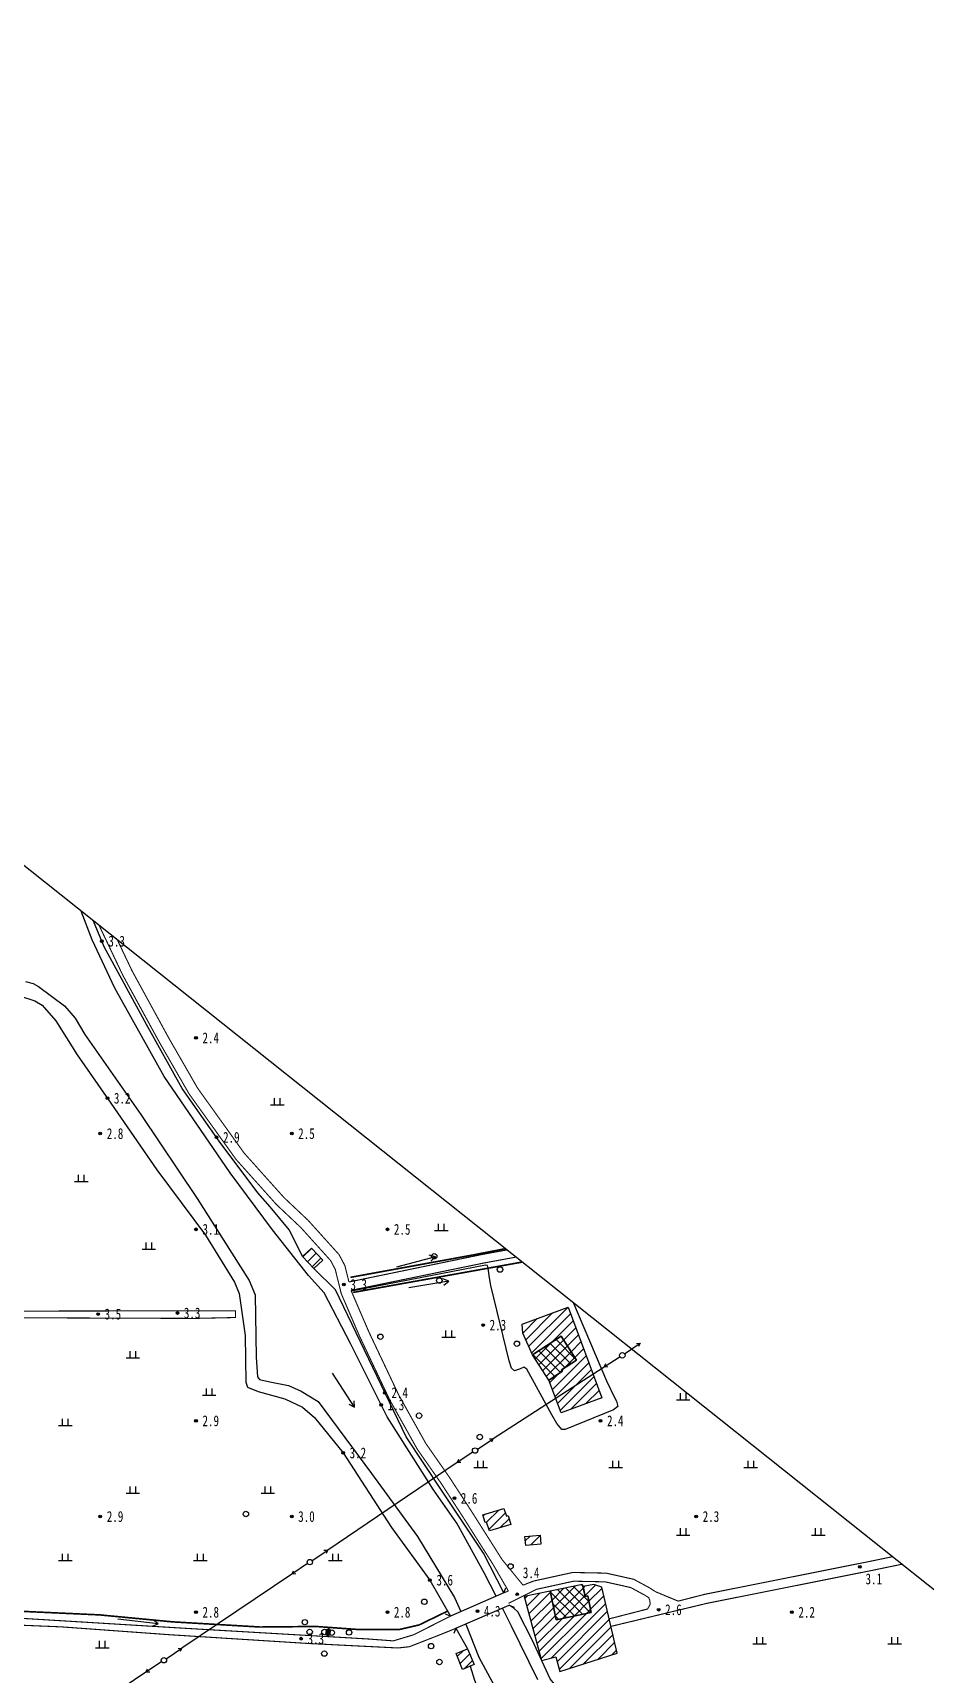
# Model space of a CAD drawing. Header units: metres. Extents: x 494039 to 619385, y 3351420 to 3402703.
# Drawn here: x 583125 to 583456, y 3396165 to 3396772 of the extents above; entities that cross this region are included whole.
import ezdxf
from ezdxf.enums import TextEntityAlignment as Align

# ---------------------------------------------------------------- set-up
doc = ezdxf.new("R2010")
doc.units = ezdxf.units.M
doc.linetypes.add('4410a', pattern=[0])
doc.linetypes.add('8521', pattern=[0])
for name, color, linetype in [('210100', 130, 'Continuous'), ('220200', 130, 'Continuous'), ('261301', 141, 'Continuous'), ('310300', 8, 'Continuous'), ('310500', 8, 'Continuous'), ('420500', 8, 'Continuous'), ('430300', 8, 'Continuous'), ('440100', 8, 'Continuous'), ('510301', 8, 'Continuous'), ('510402', 8, 'Continuous'), ('541200', 8, 'Continuous'), ('720100', 8, 'Continuous'), ('760201', 8, '8521'), ('810302', 8, 'Continuous'), ('范围线', 8, 'Continuous')]:
    doc.layers.add(name, color=color, linetype=linetype)
pattern_1 = [(45, (0, 0), (-1.767766953, 1.767766953), []), (135, (0, 0), (-1.767766953, -1.767766953), [])]
pattern_2 = [(45, (0, 0), (-1.767766953, 1.767766953), [])]

# ---------------------------------------------------------------- blocks, each defined once
blk = doc.blocks.new('gc170')
at = {"linetype": 'Continuous'}
blk.add_circle((0, 0), 0.5, dxfattribs=at)
blk = doc.blocks.new('gu')
at = {"flags": 128}
for points in [[(3.75, 0), (-3.75, 0)], [(2.71, -0.6), (3.75, 0), (3.75, 0), (2.71, 0.6)]]:
    blk.add_lwpolyline(points, dxfattribs=at)
blk = doc.blocks.new('p_point')
for radius in [0.25, 0.2, 0.15, 0.1, 0.05]:
    blk.add_circle((0, 0), radius)
blk.add_point((0, 0))
blk = doc.blocks.new('vm')
at = {"linetype": 'Continuous'}
for p, q in [((1.25, 0), (-1.25, 0)), ((-0.5, 0), (-0.5, 1.3)), ((0.5, 1.3), (0.5, 0))]:
    blk.add_line(p, q, dxfattribs=at)
blk = doc.blocks.new('gc013b')
at = {"linetype": 'Continuous'}
blk.add_line((0.5, 0), (4, 0), dxfattribs=at)
at = {"linetype": 'Continuous', "flags": 128}
blk.add_lwpolyline([(3.39, 0.35), (4, 0), (3.39, -0.35)], dxfattribs=at)
blk = doc.blocks.new('1-3&1-4')
at = {"layer": '310300', "linetype": 'Continuous'}
h = blk.add_hatch(dxfattribs=at)
h.set_pattern_fill('ANSI31', color=8, scale=20, style=0)
h.set_pattern_definition(pattern_2)
h.paths.add_polyline_path([(583232.79, 3396317.7677), (583229.4796, 3396314.6912), (583225.3699, 3396319.1134), (583228.6803, 3396322.1899)])
h = blk.add_hatch(dxfattribs=at)
h.set_pattern_fill('ANSI31', color=8, scale=20, style=0)
h.set_pattern_definition(pattern_2)
h.paths.add_polyline_path([(583323.6402, 3396300.3827), (583336.0817, 3396266.8358), (583321.0593, 3396261.2644), (583316.5605, 3396273.3949), (583321.6002, 3396276.6583), (583321.2445, 3396277.2076), (583326.7791, 3396280.7915), (583321.0772, 3396289.5968), (583310.5029, 3396282.7494), (583306.8461, 3396290.7698), (583306.6022, 3396294.0638)])
h = blk.add_hatch(dxfattribs=at)
h.set_pattern_fill('ANSI31', color=8, scale=20, style=0)
h.set_pattern_definition(pattern_2)
h.paths.add_polyline_path([(583299.9076, 3396225.9077), (583300.7804, 3396223.0818), (583301.3899, 3396223.27), (583302.3973, 3396220.008), (583294.4894, 3396217.5658), (583293.4851, 3396220.8178), (583292.9306, 3396220.6466), (583292.0548, 3396223.4825)])
h = blk.add_hatch(dxfattribs=at)
h.set_pattern_fill('ANSI31', color=8, scale=20, style=0)
h.set_pattern_definition(pattern_2)
h.paths.add_polyline_path([(583313.2394, 3396215.9952), (583313.5295, 3396212.7288), (583307.9478, 3396212.233), (583307.6577, 3396215.4994)])
h = blk.add_hatch(dxfattribs=at)
h.set_pattern_fill('ANSI31', color=8, scale=20, style=0)
h.set_pattern_definition(pattern_2)
h.paths.add_polyline_path([(583320.5305, 3396165.499), (583341.8643, 3396172.3397), (583336.1764, 3396196.7714), (583333.1369, 3396197.7759), (583329.1885, 3396196.9592), (583329.9321, 3396193.364), (583330.9467, 3396193.5738), (583332.2183, 3396187.4258), (583319.1904, 3396184.7312), (583317.0141, 3396195.253), (583307.415, 3396193.2676), (583313.7524, 3396169.5891), (583319.056, 3396171.0086)])
h = blk.add_hatch(dxfattribs=at)
h.set_pattern_fill('ANSI31', color=8, scale=20, style=0)
h.set_pattern_definition(pattern_2)
h.paths.add_polyline_path([(583288.87, 3396168.1079), (583284.5542, 3396166.3322), (583282.1412, 3396172.1972), (583286.4569, 3396173.9728)])
at = {"layer": '310500', "linetype": 'Continuous'}
h = blk.add_hatch(dxfattribs=at)
h.set_pattern_fill('ANSI37', color=8, scale=20, style=0)
h.set_pattern_definition(pattern_1)
h.paths.add_polyline_path([(583321.0772, 3396289.5968), (583326.7791, 3396280.7915), (583321.2445, 3396277.2076), (583321.6002, 3396276.6583), (583316.5605, 3396273.3949), (583310.5029, 3396282.7494)])
h = blk.add_hatch(dxfattribs=at)
h.set_pattern_fill('ANSI37', color=8, scale=20, style=0)
h.set_pattern_definition(pattern_1)
h.paths.add_polyline_path([(583332.2183, 3396187.4258), (583330.9467, 3396193.5738), (583329.9321, 3396193.364), (583329.0275, 3396197.7378), (583317.0141, 3396195.253), (583319.1904, 3396184.7312)])
at = {"layer": '210100', "color": 141, "linetype": 'Continuous', "flags": 128}
for points in [[(583297.0246, 3396193.4367), (583292.589, 3396202.0522), (583282.4903, 3396220.4543), (583273.7524, 3396232.7264), (583256.6823, 3396259.8079), (583243.0411, 3396286.8992), (583233.3178, 3396305.75), (583227.5416, 3396312.1038), (583214.256, 3396329.0639), (583198.5847, 3396350.064), (583174.0588, 3396385.752), (583155.8791, 3396418.4052), (583147.432, 3396436.3585), (583143.427, 3396446.8873)], [(583122.7143, 3396420.9126), (583125.5856, 3396420.2092), (583127.608, 3396419.007), (583137.1449, 3396411.8769), (583141.17, 3396407.2926), (583144.702, 3396401.2663), (583165.4696, 3396371.675), (583186.3512, 3396340.55), (583205.5279, 3396310.2613), (583207.8021, 3396304.9715), (583208.1131, 3396281.8708), (583208.6234, 3396274.6373), (583209.3531, 3396273.5648), (583213.1593, 3396272.7651), (583220.1288, 3396271.4539), (583224.8535, 3396269.2869), (583231.1452, 3396265.4575), (583250.8346, 3396238.7919), (583267.8456, 3396215.5306), (583281.6433, 3396192.9159), (583283.9088, 3396187.713)], [(583312.4243, 3396162.5118), (583302.727, 3396182.3606), (583299.2952, 3396189.0265)], [(583285.74, 3396183.1111), (583290.6011, 3396170.895), (583306.0054, 3396142.3995)]]:
    blk.add_lwpolyline(points, dxfattribs=at)
at = {"layer": '220200', "color": 141, "linetype": 'Continuous', "const_width": 0.6, "elevation": 2.6524, "flags": 128}
blk.add_lwpolyline([(583243.0533, 3396311.4232), (583288.4219, 3396319.7021), (583300.3544, 3396322.0215)], dxfattribs=at)
at = {"layer": '220200', "color": 141, "linetype": 'Continuous', "const_width": 0.6, "flags": 128}
for points in [[(583306.5851, 3396317.0639), (583244.0522, 3396305.8429)], [(583081.1449, 3396188.7329), (583116.0324, 3396188.0638), (583150.1112, 3396186.5095), (583177.0077, 3396183.9389), (583209.5641, 3396182.0206), (583230.2644, 3396182.2163), (583245.6311, 3396181.1145), (583261.2884, 3396181.1157), (583268.4677, 3396182.7772), (583279.0675, 3396187.9226)]]:
    blk.add_lwpolyline(points, dxfattribs=at)
at = {"layer": '310300', "color": 8, "linetype": 'Continuous', "flags": 128}
for points, elevation in [([(583232.79, 3396317.7677), (583229.4796, 3396314.6912), (583225.3699, 3396319.1134), (583228.6803, 3396322.1899)], 7.217), ([(583323.6402, 3396300.3827), (583336.0817, 3396266.8358), (583321.0593, 3396261.2644), (583316.5605, 3396273.3949), (583321.6002, 3396276.6583), (583321.2445, 3396277.2076), (583326.7791, 3396280.7915), (583321.0772, 3396289.5968), (583310.5029, 3396282.7494), (583306.8461, 3396290.7698), (583306.6022, 3396294.0638)], 5.7054), ([(583299.9076, 3396225.9077), (583300.7804, 3396223.0818), (583301.3899, 3396223.27), (583302.3973, 3396220.008), (583294.4894, 3396217.5658), (583293.4851, 3396220.8178), (583292.9306, 3396220.6466), (583292.0548, 3396223.4825)], 5.2133), ([(583313.2394, 3396215.9952), (583313.5295, 3396212.7288), (583307.9478, 3396212.233), (583307.6577, 3396215.4994)], 5.2133)]:
    blk.add_lwpolyline(points, close=True, dxfattribs=dict(at, elevation=elevation))
for points in [[(583320.5305, 3396165.499), (583341.8643, 3396172.3397), (583336.1764, 3396196.7714), (583333.1369, 3396197.7759), (583329.1885, 3396196.9592), (583329.9321, 3396193.364), (583330.9467, 3396193.5738), (583332.2183, 3396187.4258), (583319.1904, 3396184.7312), (583317.0141, 3396195.253), (583307.415, 3396193.2676), (583313.7524, 3396169.5891), (583319.056, 3396171.0086)], [(583288.87, 3396168.1079), (583284.5542, 3396166.3322), (583282.1412, 3396172.1972), (583286.4569, 3396173.9728)]]:
    blk.add_lwpolyline(points, close=True, dxfattribs=at)
at = {"layer": '310500', "color": 8, "linetype": 'Continuous', "flags": 128}
blk.add_lwpolyline([(583321.0772, 3396289.5968), (583326.7791, 3396280.7915), (583321.2445, 3396277.2076), (583321.6002, 3396276.6583), (583316.5605, 3396273.3949), (583310.5029, 3396282.7494)], close=True, dxfattribs=at)
at = {"layer": '310500', "color": 8, "linetype": 'Continuous', "elevation": 10.9114, "flags": 128}
blk.add_lwpolyline([(583332.2183, 3396187.4258), (583330.9467, 3396193.5738), (583329.9321, 3396193.364), (583329.0275, 3396197.7378), (583317.0141, 3396195.253), (583319.1904, 3396184.7312)], close=True, dxfattribs=at)
at = {"layer": '420500', "color": 8, "linetype": 'Continuous', "const_width": 0.4, "flags": 128}
for points in [[(583242.5044, 3396309.7059), (583291.9275, 3396319.9171), (583300.9219, 3396321.57)], [(583304.2741, 3396318.9027), (583292.545, 3396316.7472), (583243.2714, 3396306.6006)], [(583280.1319, 3396186.0648), (583266.5184, 3396179.1623), (583258.9214, 3396176.8867), (583249.6465, 3396177.5855), (583183.9667, 3396181.4117), (583098.8211, 3396186.6011), (583080.1341, 3396187.3747), (583078.9482, 3396188.0803), (583078.1358, 3396189.2951), (583077.377, 3396190.8411), (583071.3981, 3396231.8756), (583062.4588, 3396291.7603), (583063.0444, 3396294.6891), (583063.8264, 3396295.7554), (583064.7685, 3396296.3655), (583110.2473, 3396296.4934), (583185.2207, 3396296.2271), (583200.5018, 3396296.5547), (583200.4597, 3396299.0603), (583128.7021, 3396298.945), (583064.7172, 3396298.7303), (583062.6176, 3396299.6126), (583061.6137, 3396300.5019), (583061.2281, 3396302.6734)], [(583364.3974, 3396191.5939), (583374.1798, 3396194.1063), (583435.574, 3396206.3485), (583443.6336, 3396208.0155)], [(583306.9739, 3396197.4924), (583310.8155, 3396199.0145), (583325.3495, 3396202.2009), (583337.7312, 3396201.9551), (583347.9327, 3396199.6704), (583353.6755, 3396196.5782), (583356.0193, 3396195.0653), (583364.3974, 3396191.5939)], [(583447.1326, 3396205.2314), (583436.2578, 3396202.982), (583374.9169, 3396190.7505), (583339.5546, 3396182.2609)], [(583353.0408, 3396188.6772), (583354.0304, 3396190.4283), (583353.8862, 3396191.8997), (583353.4556, 3396192.8839), (583352.035, 3396193.8009), (583346.7954, 3396196.6222), (583337.3431, 3396198.739), (583325.667, 3396198.9708), (583311.897, 3396195.9519), (583301.5514, 3396190.786)], [(583299.8556, 3396194.6721), (583301.5412, 3396195.3399)], [(583081.7862, 3396119.7801), (583077.4312, 3396180.6951), (583078.1163, 3396182.3253), (583079.3486, 3396183.4169), (583080.9258, 3396184.2309), (583082.9787, 3396184.252), (583135.8576, 3396182.0801), (583176.1509, 3396179.1588), (583227.3959, 3396175.926), (583260.6429, 3396174.2566), (583264.878, 3396174.7196), (583276.3754, 3396179.2143), (583282.1118, 3396181.5277)], [(583338.9059, 3396185.047), (583353.0408, 3396188.6772)]]:
    blk.add_lwpolyline(points, dxfattribs=at)
at = {"layer": '430300', "color": 8, "linetype": 'Continuous'}
for p, q in [((583299.8556, 3396194.6721), (583300.5861, 3396196.5339)), ((583301.8355, 3396190.1351), (583303.6973, 3396189.4046)), ((583280.1319, 3396186.0648), (583278.2701, 3396186.7953)), ((583282.1118, 3396181.5277), (583281.3813, 3396179.6659))]:
    blk.add_line(p, q, dxfattribs=at)
at = {"layer": '430300', "color": 8, "linetype": 'Continuous', "flags": 128}
for points in [[(583299.8556, 3396194.6721), (583280.1319, 3396186.0648)], [(583282.1118, 3396181.5277), (583301.8355, 3396190.1351)]]:
    blk.add_lwpolyline(points, dxfattribs=at)
at = {"layer": '440100', "color": 8, "linetype": '4410a', "const_width": 0.4, "flags": 128}
for points in [[(583150.0503, 3396441.6172), (583158.7858, 3396423.238), (583172.4517, 3396398.2095), (583183.3122, 3396379.3415), (583200.7144, 3396355.0712), (583215.7064, 3396338.3313)], [(583218.4284, 3396340.9839), (583227.4234, 3396332.4997)], [(583224.7068, 3396329.8421), (583235.7111, 3396317.6499), (583237.4379, 3396314.3825), (583239.6597, 3396305.3871), (583246.394, 3396289.7278), (583257.5123, 3396266.238), (583267.7817, 3396247.8639), (583276.7008, 3396235.0913), (583284.9649, 3396222.356), (583295.9499, 3396205.0111), (583301.5412, 3396195.3399)]]:
    blk.add_lwpolyline(points, dxfattribs=at)
at = {"layer": '440100', "color": 8, "linetype": 'Continuous', "const_width": 0.4, "flags": 128}
for points in [[(583156.8119, 3396436.2371), (583162.1697, 3396424.9643), (583175.7641, 3396400.0668), (583186.5083, 3396381.4007), (583203.6813, 3396357.4504), (583218.4284, 3396340.9839)], [(583215.7064, 3396338.3313), (583224.7068, 3396329.8421)], [(583227.4234, 3396332.4997), (583238.8472, 3396319.8428), (583241.0128, 3396315.7452), (583242.5044, 3396309.7059)], [(583243.2714, 3396306.6006), (583249.8555, 3396291.2907), (583260.8896, 3396267.9786), (583271.0038, 3396249.8823), (583279.8511, 3396237.2125), (583288.1618, 3396224.4055), (583299.199, 3396206.9781), (583306.9739, 3396197.4924)]]:
    blk.add_lwpolyline(points, dxfattribs=at)
at = {"layer": '510402', "color": 8, "linetype": 'Continuous'}
for p, q in [((583234.5648, 3396181.2714), (583234.3309, 3396178.8829)), ((583234.3309, 3396178.8829), (583235.0356, 3396178.8139)), ((583235.2695, 3396181.2024), (583234.5648, 3396181.2714)), ((583235.0356, 3396178.8139), (583235.2695, 3396181.2024))]:
    blk.add_line(p, q, dxfattribs=at)
at = {"layer": '510402', "color": 8, "linetype": 'Continuous', "const_width": 2.4, "flags": 128}
blk.add_lwpolyline([(583235.7954, 3396179.9452), (583233.805, 3396180.1401)], dxfattribs=at)
at = {"layer": '541200', "color": 8, "linetype": 'Continuous'}
for p, q in [((583336.9909, 3396278.2314), (583295.9238, 3396251.6748)), ((583282.5754, 3396242.8547), (583234.6564, 3396210.507)), ((583221.3864, 3396201.568), (583180.6303, 3396174.1719)), ((583167.3493, 3396165.2492), (583126.0269, 3396137.5018))]:
    blk.add_line(p, q, dxfattribs=at)
at = {"layer": '760201', "color": 8, "linetype": '8521', "flags": 128}
for points in [[(583299.8556, 3396194.6721), (583292.2806, 3396209.2842), (583276.8164, 3396232.6861), (583263.6877, 3396252.436), (583237.4999, 3396306.7908), (583229.4796, 3396314.6912), (583225.3699, 3396319.1134), (583220.478, 3396328.851), (583213.2923, 3396337.4798), (583208.8323, 3396342.6823), (583194.4851, 3396361.8753), (583180.742, 3396381.354), (583167.5693, 3396405.0629), (583151.9459, 3396433.6957), (583147.9779, 3396443.2662)], [(582916.0763, 3396245.372), (582918.6589, 3396277.755), (582918.4276, 3396300.4657), (582918.7976, 3396305.1942), (582921.375, 3396309.3344), (582923.2505, 3396314.4467), (582930.7237, 3396354.7315), (582932.1939, 3396364.2159), (582936.5255, 3396387.4376), (582937.062, 3396388.9513), (582938.2026, 3396390.1036), (582941.6029, 3396391.1798), (582961.0453, 3396391.9879), (582974.8756, 3396395.4162), (582996.25, 3396399.8223), (583020.352, 3396403.2286), (583031.8097, 3396404.4193), (583039.8797, 3396407.4614), (583042.8384, 3396408.994), (583050.7769, 3396411.9328), (583056.7756, 3396412.6724), (583068.3816, 3396412.4639), (583074.4443, 3396413.058), (583091.481, 3396416.9805), (583095.2885, 3396416.8464), (583099.7905, 3396415.6301), (583107.069, 3396414.5877), (583120.5703, 3396415.6212), (583126.2304, 3396413.7724), (583128.9951, 3396412.1898), (583133.9791, 3396406.369), (583141.8867, 3396393.7733), (583154.3943, 3396375.8794), (583171.4309, 3396351.225), (583189.4246, 3396327.031), (583200.1567, 3396309.6514), (583201.8425, 3396305.4246), (583204.0814, 3396289.8643), (583204.3637, 3396272.6767), (583204.9252, 3396270.7628), (583208.9459, 3396269.1675), (583218.7862, 3396266.421), (583225.3066, 3396263.3973), (583229.7906, 3396259.5209), (583240.3398, 3396246.4494), (583258.3185, 3396218.8127), (583272.4969, 3396199.3921), (583280.1319, 3396186.0648)], [(583325.617, 3396301.9203), (583337.8082, 3396273.1517), (583340.9944, 3396266.7585), (583341.6136, 3396265.6475), (583342.0522, 3396263.6785), (583340.4146, 3396262.3403), (583322.5218, 3396255.1017), (583321.2913, 3396255.1625), (583319.4633, 3396257.2803), (583317.6179, 3396260.5045), (583308.3938, 3396277.4036), (583307.3062, 3396278.2409), (583305.6536, 3396277.4967), (583303.7712, 3396276.7937), (583302.7207, 3396277.7827), (583301.7989, 3396280.5187), (583295.0298, 3396308.4242), (583294.4817, 3396311.2997), (583293.9932, 3396314.8182), (583293.7438, 3396315.844), (583293.0397, 3396315.8995), (583244.0131, 3396306.3742), (583243.3887, 3396306.3279)], [(583577.4484, 3396097.6139), (583572.6582, 3396096.0334), (583545.8938, 3396086.2095), (583511.6154, 3396076.183), (583482.8529, 3396064.9752), (583462.1437, 3396059.2413), (583456.678, 3396058.9372), (583453.1463, 3396060.0325), (583447.4023, 3396060.6194), (583443.2969, 3396060.5975), (583440.2266, 3396059.8698), (583423.5789, 3396054.3581), (583417.894, 3396052.9048), (583411.4784, 3396053.4344), (583407.2679, 3396052.4723), (583403.9026, 3396051.5549), (583398.3733, 3396051.7402), (583394.639, 3396052.9553), (583391.5182, 3396054.4456), (583388.9181, 3396056.8113), (583383.9639, 3396064.4036), (583381.3651, 3396067.2224), (583378.7305, 3396070.7295), (583376.5042, 3396075.4295), (583365.4217, 3396090.1562), (583352.739, 3396105.7507), (583339.6427, 3396127.3516), (583325.7333, 3396150.6546), (583321.808, 3396156.9044), (583316.9841, 3396162.8678), (583310.3354, 3396177.2733), (583305.0797, 3396187.6032), (583303.6636, 3396188.9014), (583301.8355, 3396190.1351)], [(583282.1118, 3396181.5277), (583286.4569, 3396173.9728), (583288.87, 3396168.1079), (583287.3441, 3396167.4801), (583288.9628, 3396162.3116), (583291.0198, 3396157.2014), (583303.5323, 3396137.388), (583316.8195, 3396114.9853), (583335.527, 3396084.8695), (583350.5407, 3396058.4807), (583365.6688, 3396025.8869), (583374.7875, 3396012.2609), (583377.8589, 3396006.6965), (583378.169, 3396002.7754), (583380.9326, 3395987.3755), (583383.6777, 3395981.5429), (583396.8827, 3395956.485), (583400.5916, 3395950.1849), (583417.0783, 3395919.8167), (583425.7083, 3395902.8075), (583434.299, 3395876.5195), (583434.2663, 3395872.6146), (583433.1097, 3395871.1097), (583430.8038, 3395870.0992), (583415.1692, 3395866.2475), (583402.3952, 3395864.8769), (583392.576, 3395865.4521), (583381.6155, 3395868.1273), (583340.901, 3395869.6766), (583316.9162, 3395866.5169), (583307.6367, 3395863.9135), (583282.7712, 3395863.141), (583238.9872, 3395862.9051), (583198.1182, 3395861.6049), (583174.2856, 3395857.5295), (583170.3053, 3395856.6437), (583159.3775, 3395855.5254), (583150.2071, 3395858.4658), (583145.5792, 3395859.7567), (583142.2232, 3395859.8087), (583140.0852, 3395859.5707), (583127.6302, 3395853.9855), (583118.9474, 3395850.8998), (583098.4688, 3395850.1406), (583076.8276, 3395849.6353), (583071.8371, 3395850.9132), (583067.4328, 3395853.3044), (583064.5764, 3395855.3645), (583061.4714, 3395857.2156)]]:
    blk.add_lwpolyline(points, dxfattribs=at)
at = {"layer": '范围线', "color": 8, "flags": 128}
blk.add_lwpolyline([(580974.9971, 3398172.2884), (580158.1729, 3397748.7629), (583102.2681, 3395406.1495), (589376.9328, 3392493.3034), (594318.9563, 3392016.403), (594002.9657, 3392059.9931), (593709.5027, 3392110.274), (593489.39, 3392154.2585), (593446.55, 3392164.1073), (593184.0367, 3392224.4585), (592856.0894, 3392311.9807), (592630.9821, 3392379.424), (592345.2786, 3392474.0542), (592112.8421, 3392558.6278), (591835.9381, 3392668.5492), (591571.4074, 3392783.2499), (591303.4331, 3392909.9936), (591275.2655, 3392923.316), (591065.2798, 3393031.2284), (591019.813, 3393054.5939), (590886.2864, 3393127.1825), (590776.1303, 3393189.2284), (589711.9005, 3393302.4152), (583546.9224, 3396125.8295)], close=True, dxfattribs=at)
at = {"layer": '261301', "color": 141, "linetype": 'Continuous', "xscale": 2, "yscale": 2}
for p, rotation in [((583267.3014, 3396317.1404, -0.0928), 14.84533647183963), ((583272.1301, 3396308.8061, -0.0928), 9.264727547265412), ((583240.5322, 3396269.6543, 1.0694), 302.9800820651793), ((583164.4634, 3396184.0621, -0.0928), 353.7727906035269)]:
    blk.add_blockref('gu', p, dxfattribs=dict(at, rotation=rotation))
at = {"layer": '510301', "color": 8, "linetype": 'Continuous', "xscale": 2, "yscale": 2}
for p in [(583274.0982, 3396319.1988, 2.7743), (583298.4263, 3396314.3096, 3.2215), (583275.9607, 3396310.237, 2.7929), (583254.1606, 3396289.4499, 2.6407), (583304.6979, 3396286.8605, 3.4721), (583343.7087, 3396282.5755, 3.5199), (583268.4554, 3396260.242, 2.7038), (583290.952, 3396252.3481, 2.7246), (583289.206, 3396247.3307, 2.7246), (583204.3455, 3396223.8388, 3.5634), (583228.0258, 3396206.031, 3.1807), (583302.3572, 3396204.4405, 3.4019), (583270.4227, 3396191.3456, 3.6614), (583226.1809, 3396183.8094, 3.5964), (583227.9636, 3396180.2, 3.5964), (583242.5534, 3396179.992, 3.5964), (583233.4022, 3396172.1711, 3.6944), (583272.9326, 3396174.9468, 3.7006), (583173.9909, 3396169.7089, 3.4813), (583275.9886, 3396169.055, 3.4149)]:
    blk.add_blockref('gc170', p, dxfattribs=at)
at = {"layer": '510402', "color": 8, "linetype": 'Continuous', "xscale": 2, "yscale": 2}
for p in [(583233.4526, 3396180.1746), (583236.1478, 3396179.9107)]:
    blk.add_blockref('gc170', p, dxfattribs=at)
at = {"layer": '541200', "color": 8, "linetype": 'Continuous', "xscale": 2, "yscale": 2}
for p, rotation in [((583343.7087, 3396282.5755), 34.22363151024464), ((583343.7087, 3396282.5755), 212.8891951716381), ((583289.206, 3396247.3307), 32.88919517163816), ((583289.206, 3396247.3307), 214.0213218794322), ((583228.0258, 3396206.031), 34.02132187943224), ((583228.0258, 3396206.031), 213.9088775677828), ((583173.9909, 3396169.7089), 33.90887756778285), ((583173.9909, 3396169.7089), 213.8807383501924)]:
    blk.add_blockref('gc013b', p, dxfattribs=dict(at, rotation=rotation))
for p in [(583343.7087, 3396282.5755), (583289.206, 3396247.3307), (583228.0258, 3396206.031), (583173.9909, 3396169.7089)]:
    blk.add_blockref('gc170', p, dxfattribs=at)
at = {"layer": '720100', "color": 8, "linetype": 'Continuous', "xscale": 2, "yscale": 2, "zscale": 2}
for p in [(583151.0444, 3396435.87, 3.3027), (583185.8923, 3396400.0546, 2.406), (583153.0984, 3396377.7334, 3.1603), (583150.4648, 3396364.6271, 2.8391), (583193.5135, 3396363.2525, 2.8592), (583221.3196, 3396364.6273, 2.4888), (583185.8921, 3396329.1998, 3.0575), (583256.7469, 3396329.2, 2.5357), (583240.6609, 3396308.7669, 3.2778), (583149.6455, 3396297.8483, 3.4854), (583179.0035, 3396298.2248, 3.2638), (583292.1742, 3396293.7726, 2.3117), (583255.8338, 3396268.7136, 2.3792), (583254.4565, 3396264.2283, 1.3), (583185.892, 3396258.345, 2.9193), (583335.6346, 3396258.3433, 2.4294), (583240.3398, 3396246.4494, 3.1526), (583281.5296, 3396229.6604, 2.6024), (583150.4645, 3396222.9176, 2.9117), (583221.3193, 3396222.9177, 2.9956), (583371.0619, 3396222.916, 2.2849), (583431.6676, 3396204.3295, 3.0986), (583272.4969, 3396199.3921, 3.5515), (583304.8321, 3396194.1196, 3.4247), (583185.8919, 3396187.4902, 2.8124), (583256.7466, 3396187.4904, 2.8166), (583290.0763, 3396187.9014, 4.2659), (583357.1676, 3396188.4258, 2.6245), (583406.4892, 3396187.4887, 2.1721), (583224.772, 3396177.7027, 3.3444)]:
    blk.add_blockref('p_point', p, dxfattribs=at)
at = {"layer": '810302', "color": 8, "linetype": 'Continuous', "xscale": 2, "yscale": 2}
for p in [(583215.9792, 3396375.1575), (583143.4142, 3396346.7428), (583276.695, 3396328.6496), (583168.4142, 3396321.7428), (583279.4213, 3396289.1288), (583162.4973, 3396281.4653), (583190.7451, 3396267.6811), (583366.254, 3396265.9411), (583137.4973, 3396256.4653), (583291.254, 3396240.9411), (583341.254, 3396240.9411), (583391.254, 3396240.9411), (583162.4973, 3396231.4653), (583212.4973, 3396231.4653), (583366.254, 3396215.9411), (583416.254, 3396215.9411), (583137.4973, 3396206.4653), (583187.4973, 3396206.4653), (583237.4973, 3396206.4653), (583394.5438, 3396175.6604), (583444.5438, 3396175.6604), (583151.1872, 3396174.2475)]:
    blk.add_blockref('vm', p, dxfattribs=at)
at = {"layer": '720100', "color": 8, "width": 0.75}
for s, p in [('3.3', (583153.4444, 3396435.87, 3.3027)), ('2.4', (583188.2923, 3396400.0546, 2.406)), ('3.2', (583155.4984, 3396377.7334, 3.1603)), ('2.8', (583152.8648, 3396364.6271, 2.8391)), ('2.5', (583223.7196, 3396364.6273, 2.4888)), ('2.9', (583195.9135, 3396363.2525, 2.8592)), ('3.1', (583188.2921, 3396329.1998, 3.0575)), ('2.5', (583259.1469, 3396329.2, 2.5357)), ('3.3', (583243.0609, 3396308.7669, 3.2778)), ('3.5', (583152.0455, 3396297.8483, 3.4854)), ('3.3', (583181.4035, 3396298.2248, 3.2638)), ('2.3', (583294.5742, 3396293.7726, 2.3117)), ('2.4', (583258.2338, 3396268.7136, 2.3792)), ('1.3', (583256.8565, 3396264.2283, 1.3)), ('2.9', (583188.292, 3396258.345, 2.9193)), ('2.4', (583338.0346, 3396258.3433, 2.4294)), ('3.2', (583242.7398, 3396246.4494, 3.1526)), ('2.6', (583283.9296, 3396229.6604, 2.6024)), ('2.9', (583152.8645, 3396222.9176, 2.9117)), ('3.0', (583223.7193, 3396222.9177, 2.9956)), ('2.3', (583373.4619, 3396222.916, 2.2849)), ('3.4', (583306.9012, 3396202.0951, 3.4247)), ('3.6', (583274.8969, 3396199.3921, 3.5515)), ('3.1', (583433.734, 3396199.8149, 3.0986)), ('4.3', (583292.4763, 3396187.9014, 4.2659)), ('2.6', (583359.5676, 3396188.4258, 2.6245)), ('2.8', (583188.2919, 3396187.4902, 2.8124)), ('2.8', (583259.1466, 3396187.4904, 2.8166)), ('2.2', (583408.8892, 3396187.4887, 2.1721)), ('3.3', (583227.172, 3396177.7027, 3.3444))]:
    blk.add_text(s, height=4, dxfattribs=at).set_placement(p, align=Align.MIDDLE_LEFT)

msp = doc.modelspace()

# ---------------------------------------------------------------- block references
msp.add_blockref('1-3&1-4', (0, 0))

doc.saveas('drawing.dxf')
